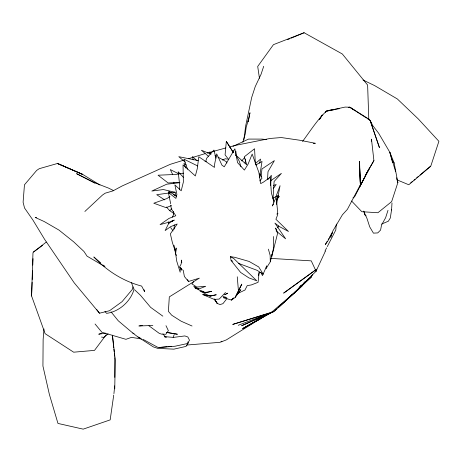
<?xml version="1.0" encoding="UTF-8"?>
<svg xmlns="http://www.w3.org/2000/svg" width="462" height="462" viewBox="0 0 462 462"><rect width="100%" height="100%" fill="white"/><g stroke="black" fill="none" stroke-linecap="round" stroke-linejoin="round"><path stroke-width="0.69" d="M273.464 236.527L273.348 248.937L270.385 261.457M180.226 268.26L180.168 272.216L176.732 261.146L175.548 252.853L176.138 247.99L175.756 252.321M114.686 385.857L113.929 393.641M114.813 377.396L114.842 357.652M114.761 388.796L115.234 359.933L112.462 335.164M179.377 189.853L179.499 183.426L178.17 171.748L183.57 177.495M273.03 198.325L274.105 181.497L281.416 173.377L270.951 180.544M106.335 334.603L94.508 350.387L73.66 352.194L45.12 333.668L31.583 295.98L32.981 252.61M31.583 295.98L32.115 282.34M32.224 279.464L32.559 270.848M32.785 265.107L33.033 258.639M174.087 229.198L174.255 224.873M267.538 179.51L267.995 171.697L274.393 160.62L261.983 168.948L261.042 176.819M381.618 224.058L388.351 221.223L390.321 217.989L391.597 209.523L391.995 202.985M270.628 185.453L271.373 175.317L267.868 179.62M268.393 249.151L270.16 255.457L270.287 261.89L266.204 268.312L266.355 266.262M371.309 141.233L371.477 139.12L373.908 160.614L365.205 175.762M43.988 328.979L43.128 339.639L42.931 366.025L49.353 394.334L57.964 423.429L83.2 429.146L110.17 419.883L113.727 395.056M173.799 183.587L173.908 182.195M233.275 152.379L226.328 141.43L225.086 154.862L228.794 159.65M336.348 224.018L335.787 230.007L327.292 246.593M266.204 268.312L266.759 265.864L262.456 275.606L260.955 272.586L259.165 272.314L258.067 282.322L251.322 284.938L247.228 285.632L244.958 290.044L237.947 293.353M245.079 163.19L245.547 158.997M259.448 177.789L262.018 161.44L255.965 164.917M243.849 139.807L245.68 125.866L251.692 97.459L255.226 86.613L261.03 74.342L263.71 66.28M248.1 121.437L249.965 112.757L248.25 121.829M248.059 121.431L248.313 120.016L246.142 127.506L245.264 133.934L242.862 142.204M276.513 204.423L280.053 185.672L275.727 197.303M258.518 275.45L259.165 272.314M209.511 153.292L209.812 151.929L210.724 153.771M259.621 163.202L260.591 159.067L255.226 163.658M316.586 269.306L315.996 271.327L293.768 293.255M391.441 210.043L391.597 209.523M330.844 237.601L332.709 231.202L342.423 214.772L347.395 209.355L360.372 184.788L359.384 161.307L359.534 164.865M205.677 161.527L206.699 158.206L213.906 150.063L216.002 158.206M270.975 258.402L311.278 260.863L315.303 269.594L316.649 269.225L315.996 271.327L325.439 251.074M276.594 200.693L278.245 195.443L272.99 198.25L273.429 200.6M387.999 210.326L385.614 217.746L381.543 225.034L380.584 230.059L377.743 232.912L373.435 233.143L369.692 226.83L367.036 218.601L363.629 211.094M302.575 141.412C310.216 131.127 317.151 120.016 326.415 111.123L345.114 107.08L349.815 107.213L366.822 117.804L370.131 120.397L372.753 125.583L378.592 133.16L389.836 152.298L394.138 162.947L397.863 182.6L391.661 201.617L377.899 212.739L361.833 211.712L351.553 200.982M134.142 289.016C130.798 301.311 119.277 311.671 106.589 313.357L104.943 311.434M133.241 286.844L132.253 289.495L122.072 301.651L109.558 310.712L99.492 313.219L74.197 282.819L44.566 239.276L32.883 220.01L24.526 207.987L23.1 202.229L24.463 184.8L36.683 170.403L39.287 168.67L57.49 163.479L82.71 174.411L99.948 184.996M232.836 152.807L233.599 150.82M173.158 337.225L174.226 334.563M226.917 298.042L226.368 299.312L222.909 303.684L220.051 304.545L217.273 303.47L214.212 298.856M172.413 217.14L173.608 214.518M238.536 292.296L240.858 289.709L235.21 297.384L241.753 284.194L235.21 297.384L231.56 300.075L223.544 297.747L225.606 297.141M276.114 230.936L276.755 229.683M277.708 227.806L278.667 225.924M325 251.057L326.634 247.869M352.951 197.909L354.654 196.714L369.051 168.948L373.908 160.614M364.905 176.94L359.638 186.839L369.051 168.948L365.211 175.722M312.653 274.503L311.238 276.986L297.915 289.807L289.195 297.066M273.631 202.183L276.253 197.609L277.327 208.651L277.437 215.396L275.912 219.277L288.502 231.485L279.204 226.467L274.89 223.077L285.626 238.825L277.356 231.993L275.618 228.084L277.57 233.46L271.748 256.67L271.685 254.66M327.113 241.47L325.335 244.513L328.528 239.899L332.449 232.334L329.602 237.208M328.182 239.639L328.892 238.427M319.646 119.265L322.274 114.963L319.248 119.652M304.591 281.837L301.975 286.134L278.095 307.646M273.516 204.031L272.303 205.971L274.053 201.981L271.396 193.058L270.235 177.241L263.484 182.103L260.678 183.61L258.847 172.378L252.177 154.071L247.996 164.305L244.392 170.074L237.56 162.641L234.875 148.822L224.272 166.788L221.985 165.217L216.69 153.898L214.726 163.6L214.449 167.406L198.804 156.78L197.262 168.717L195.345 175.953L183.039 164.894L183.368 182.063L181.202 190.783L174.879 184.916L176.917 194.438L175.895 198.389L168.359 192.423L170.68 203.8M301.236 285.551L297.869 289.749L274.087 311.503L241.62 325.762L258.593 317.989M301.692 284.985L300.069 287.358L294.306 292.665M238.248 325.288L274.087 311.503L232.744 324.411L271.107 312.635L297.869 289.749L300.317 286.244M273.25 188.577L276.184 184.505L273.458 185.441M297.869 289.749L301.236 285.187M276.79 199.694L279.429 196.292L277.622 197.303M259.771 180.96L261.971 178.222L259.95 173.625M297.915 289.807L298.827 288.767M241.695 160.903L244.473 157.773M233.42 298.002L231.56 300.075L233.535 298.054M225.508 292.498L219.213 299.07L214.189 299.405L202.824 294.583L211.024 296.055M236.994 294.513L237.982 293.503M166.395 207.005L169.756 210.695L171.806 208.772M84.869 211.475L102.477 195.051L105.197 193.185L112.844 190.939L122.274 185.909L170.259 164.322L183.882 160.118M300.369 286.994L311.238 276.986L305.838 281.762M276.484 309.066L274.913 310.51L276.501 309.078M278.58 307.138L288.017 298.452M290.113 296.523L292.735 294.115M302.598 284.632L304.215 283.2M410.706 182.9L412.341 181.52M413.975 180.145L415.067 179.227M416.701 177.847L418.335 176.467M419.97 175.092L430.861 165.904L438.9 141.314L418.353 119L397.349 98.96L374.601 85.585L362.988 80.001M430.486 166.499L408.772 184.754L396.858 179.805M108.12 333.887L103.604 337.416L101.507 337.058M46.269 242.088L33.287 252.177L42.539 245.386M315.477 270.016L283.639 293.127L316.649 269.225M169.952 196.506L166.973 198.527L153.794 203.228L166.129 207.669L171.344 205.607M221.102 341.92L226.38 339.876L267.163 314.437M193.78 281.664L169.317 296.881L168.393 311.365L171.697 315.2L181.133 321.206L192.042 326.016M221.916 341.222L220.091 342.307L186.509 345.068M251.184 323.677L242.602 328.655L273.048 311.567M252.408 322.967L261.602 317.631M262.832 316.915L264.056 316.204M265.28 315.494L267.123 314.426M224.879 294.739L227.581 293.185L224.596 294.739M243.214 328.424L271.997 312.139M255.03 321.754L260.314 318.849M232.987 146.367L248.556 139.085L262.023 139.097L266.609 139.616M259.898 317.388L261.203 316.793M222.447 160.019L225.444 158.737L227.408 159.188M276.773 214.056L277.985 213.554M287.647 39.599L289.622 38.773M290.939 38.225L304.106 32.727L342.33 53.99L367.619 85.054L368.797 119.127M304.106 32.727L273.452 44.652L257.704 66.459L259.459 78.332M182.507 269.675L183.275 270.432L184.378 276.484L188.473 281.491L199.393 278.13L193.665 281.612L191.926 283.905L196.783 287.041L205.706 286.301L198.735 289.027L195.195 288.034L193.786 286.238L198.752 288.871M101.397 333.229L98.735 334.234L105.451 333.177M188.646 158.645L205.03 153.661M207.109 153.089L225.831 147.956M229.296 147.008L234.84 145.484L270.022 138.467L281.283 137.549L299.63 140.217L315.355 143.289L313.259 143.411M195.195 288.034L204.371 292.619L211.671 291.291L207.103 292.538L205.688 292.244M333.506 109.939L326.415 111.123L325.537 112.272L326.415 111.123L330.769 109.927L339.229 108.72M183.657 173.135L175.878 174.428L158.073 175.213L168.11 182.946L179.822 182.461M179.828 182.704L166.753 184.188L151.825 191.049L163.369 189.547L175.196 192.313L176.034 196.258M175.04 192.157L156.728 194.704L164.634 199.896M139.547 325.895L142.4 325.618M142.995 339.327L157.669 347.262L159.015 347.493L167.261 346.696M168.636 346.564L171.385 346.304M159.015 347.493L175.075 346.229L187.508 343.52L189.507 340.24L187.849 337L184.84 335.932L173.493 337.393L164.553 336.648M138.831 325.958L152.841 325.485M223.544 297.747L226.628 297.771L222.99 296.292M204.995 161.319L206.375 161.452M141.505 338.987L131.537 337.358L125.941 339.322L101.911 332.276L95.062 324.001M36.556 217.619L35.181 217.435L44.196 221.535L58.969 230.082L73.672 241.84L83.951 251.455L87.052 256.162L104.816 266.58M230.411 256.693L233.801 258.57L256.797 280.821L248.897 277.881L240.644 272.47L231.127 260.574L230.411 256.693L234.627 257.276L249.076 261.434L258.708 266.938L263.242 274.174L257.103 270.328L238.444 263.334M166.349 332.386L177.414 334.24L167.019 332.449M202.824 294.583L210.58 296.05L216.274 294.768L209.713 295.992L200.034 291.083L204.273 291.955M164.397 336.827L166.314 337.208L165.182 336.671L162.89 333.934M198.1 160.597L178.794 156.676L185.268 162.191M197.742 165.985L183.945 159.176L187.526 169.202M231.127 260.574L232.802 261.197M211.047 154.146L201.403 150.225L208.345 156.231M214.905 155.717L216.193 156.243M111.065 311.885L118.243 320.772L132.75 333.021L134.044 333.616M132.75 333.021L137.953 336.977L140.448 338.172M113.623 190.61L108.483 188.08L94.554 182.681L76.576 173.666L94.987 183.212M176.732 196.292L168.734 191.256L169.75 193.792M178.586 173.741L170.282 169.583L172.719 174.567M218.041 157.161L226.472 161.769L226.882 163.017M137.953 336.977L153.326 346.893L157.704 348.371L173.891 349.156L186.047 346.396L188.23 343.208L187.832 341.909M354.094 109.991L349.815 107.213L348.4 107.415L349.815 107.213L366.568 118.087M367.74 118.85L370.131 120.397L379.383 147.476L370.131 120.397M169.756 210.695L173.666 213.369M201.594 290.719L204.371 292.619M186.267 164.974L183.934 163.369L185.689 167.995M162.855 316.164L150.618 307.351L140.483 295.299L134.852 289.98M181.578 268.901L179.4 267.302L181.179 263.958L181.526 260.042L181.768 262.687M148.931 325.791L159.223 333.339L161.388 334.095L165.864 334.286L168.359 330.636L165.985 325.687M366.1 215.852L364.397 214.564L364.241 211.942M100.687 262.861L93.832 256.97C106.78 270.807 123.256 281.254 141.649 286.082L144.6 291.661L144.029 289.714M103.321 265.13L104.903 266.487M235.643 155.001L246.841 164.842L244.213 156.861L254.568 148.752L255.319 163.109L256.185 165.078M197.055 160.718L192.469 156.508L193.18 159.892M393.156 161.925L394.138 162.947M96.552 309.321L99.492 313.219M173.533 194.08L174.63 195.634M170.686 227.581L173.059 230.948M214.599 299.434L217.273 303.47L214.784 299.705M226.328 141.43L233.218 152.333M235.984 155.192L239.385 161.434L240.933 166.695M187.555 279.539L188.473 281.491M172.107 220.438L172.655 221.65M168.174 221.737L169.011 223.689M176.368 255.567L175.445 252.922L174.024 245.322M175.814 252.766L172.378 242.556L170.363 233.859L177.212 223.995L170.634 226.646L165.136 230.573L168.838 223.163L174.261 220.097L169.941 221.927L160.054 224.636L169 218.405L175.791 215.76L171.258 208.72L170.842 205.203M180.544 267.475L181.399 270.143L180.977 268.047M131.56 282.686L133.506 288.877M395.651 171.72L389.836 152.298L392.573 162.63M396.587 177.778L397.863 182.6M112.514 336.475L113.756 347.771M113.912 349.185L114.224 352.009M114.38 353.418L114.692 356.242M173.683 214.281L173.51 211.504M237.26 276.79L238.473 291.268M359.655 167.706L360.372 184.788M235.955 151.478L236.134 155.613M359.557 161.844L360.256 181.918M62.78 165.76L57.49 163.479L82.71 174.411L62.78 165.76"/></g></svg>
